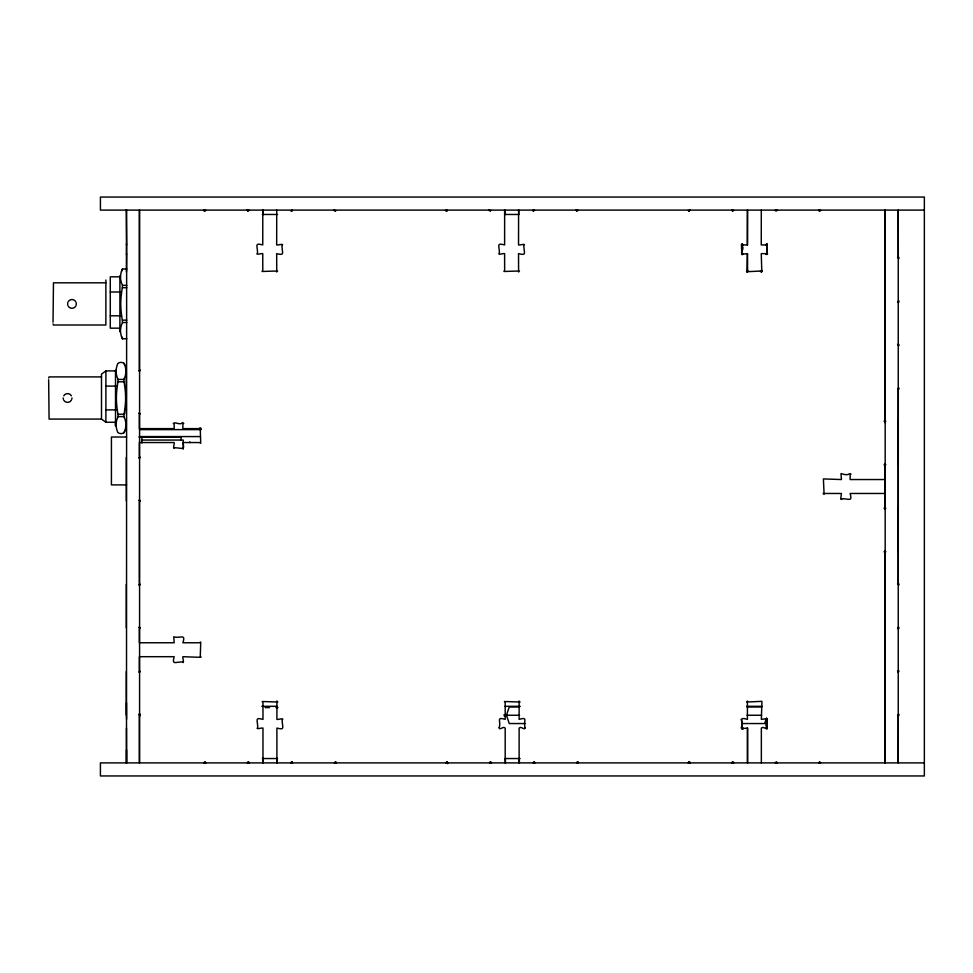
<?xml version="1.0" encoding="UTF-8"?>
<svg xmlns="http://www.w3.org/2000/svg" width="973" height="973" viewBox="0 0 973 973"><rect width="100%" height="100%" fill="white"/><g stroke="black" fill="none" stroke-linecap="round" stroke-linejoin="round"><path stroke-width="1.46" d="M115.507 422.1L115.507 425.821L115.507 370.251L115.519 371.2M119.886 328.023L119.898 331.744L119.898 276.174L119.898 277.11M126.49 702.713L126.563 719.363M126.429 271.929L126.539 253.637M126.429 254.525L126.466 244.065M126.429 211.007L126.466 209.669M126.514 749.842L126.514 762.893L126.466 728.072M262.795 210.107L262.746 244.928C254.525 242.776 257.31 245.257 257.565 252.761C254.634 255.79 262.065 253.016 262.746 253.637L262.795 270.178L262.041 271.479L275.846 271.041L276.721 271.917L277.585 271.041L276.721 270.178L276.673 253.637C284.955 255.765 282.243 253.406 281.939 245.804C284.882 242.751 277.341 245.597 276.673 244.928L276.721 210.107M263.002 214.656L263.014 210.107M504.646 210.107L504.61 244.928C496.388 242.776 499.173 245.257 499.429 252.761C496.498 255.79 503.929 253.016 504.61 253.637L504.646 270.178L503.892 271.479L517.709 271.041L518.585 271.917L519.448 271.041L518.585 270.178L518.536 253.637C526.807 255.765 524.106 253.406 523.802 245.804C526.734 242.751 519.205 245.597 518.536 244.928L518.585 210.107M504.865 214.656L504.865 210.107M518.791 214.656L518.804 210.107M747.325 244.928L747.373 210.107M747.592 210.107L747.544 244.928L743.019 244.928L742.156 244.065M761.3 210.107L761.263 244.928L765.873 244.928L766.748 244.065M885.235 509.22L885.235 506.179M885.235 494.053L885.235 478.886M885.235 466.748L885.235 463.72M885.235 422.769L885.235 419.74M897.544 257.517C899.575 255.498 898.955 260.326 898.298 258.186M897.544 388.969C899.526 390.988 899.028 386.184 898.298 388.312M897.544 344.576C899.526 342.557 899.028 347.361 898.298 345.233M898.298 301.253C899.052 299.149 899.502 303.917 897.544 301.922M898.286 714.754C899.113 712.65 899.453 717.417 897.532 715.423M898.286 672.063L898.286 671.674M898.286 628.801C898.103 624.204 900.244 630.358 897.532 628.363M898.286 584.627C899.137 586.719 899.441 581.976 897.532 583.97M898.286 583.557L898.298 388.762M898.286 715.848L898.237 762.893L898.237 210.107L898.298 257.079M126.818 269.083L122.416 268.986L121.54 271.224A68.657 34.371 0 0 0 121.564 283.179L122.513 285.332L121.71 291.997A77.001 77.001 0 0 0 121.71 315.848L122.513 322.525L121.564 324.666A68.657 34.286 0 0 0 121.54 336.585L122.403 338.823L126.818 338.726M118.134 379.409L117.332 386.086A77.001 77.001 0 0 0 117.332 409.937L118.134 416.602L117.174 418.743A68.657 34.286 0 0 0 117.161 430.674C116.991 434.554 125.006 434.688 124.836 430.662A68.657 34.286 0 0 0 124.812 418.743L123.863 416.602L124.666 409.937A77.001 77.001 0 0 0 124.666 386.086L123.863 379.409L124.812 377.269A68.657 34.371 0 0 0 124.836 365.313C124.958 361.372 117.04 361.372 117.161 365.313A68.657 34.371 0 0 0 117.174 377.269L118.134 379.409L123.863 379.409M67.709 302.773L67.709 305.048M76.222 305.048L76.222 302.773M71.844 399.137L71.99 397.993M140.221 500.864L139.358 501.74L139.358 583.569L140.221 584.432L139.577 585.284L138.604 584.87M205.303 210.338L205.218 209.669M205.522 210.338L205.437 209.669M203.783 762.893L205.315 762.139M204.038 762.893L204.439 762.139M205.498 763.124L205.412 762.455M292.362 210.338L292.277 209.669M290.842 762.893L291.316 762.285M445.999 762.893L446.656 762.139M446.254 762.893L446.473 762.285M534.213 210.338L534.128 209.669M534.432 210.338L534.347 209.669M489.869 763.331L490.185 762.139M499.137 727.853C499.818 730.796 503.26 725.627 505.194 728.072L505.194 762.893M576.284 210.338L576.369 209.669M533.058 762.893L534.372 762.054M689.893 210.338L689.808 209.669M690.112 210.338L690.027 209.669M743.238 253.637L742.764 254.257M748.468 271.041L747.155 271.893M688.215 762.893L689.529 762.054M688.47 762.893L688.872 762.139M689.93 763.124L689.699 762.285M690.149 763.124L689.529 762.139M765.654 244.928L766.517 244.089M741.353 727.853L741.754 728.826L743.031 728.692M743.287 728.072L742.8 728.692M765.909 719.375L766.347 718.609M775.274 762.893L776.977 762.285M885.831 421.212L884.956 422.087L884.092 421.212L884.956 420.348L884.956 210.107M885.831 508.271L884.956 509.134L884.092 508.271L884.956 507.395L884.956 493.469L850.134 493.469C852.275 501.715 849.867 498.967 842.302 498.687L841.864 499.441L840.672 499.125L841.426 493.469L824.885 493.469L824.022 494.345L823.146 493.469L824.022 492.593L823.401 478.923L841.426 479.543L841 473.559C843.323 474.252 847.726 475.785 849.697 473.559L850.974 474.094L850.134 475.189L850.134 479.543L884.956 479.543L884.956 465.605L884.092 464.741L884.956 463.866L885.831 464.741M534.676 763.331L534.359 762.139M525.456 723.547L509.244 723.547L506.471 715.252L509.244 706.97L519.558 706.97M766.493 718.025L764.656 723.547L742.545 723.547L741.158 719.4M247.239 209.669L247.154 210.338M247.458 209.669L247.373 210.338M248.833 210.338L247.762 210.946M249.052 210.338L247.993 210.983L247.154 210.338M334.286 209.669L334.432 210.727L335.697 210.861M334.505 209.669L334.42 210.338M205.631 763.331L205.096 762.139M489.103 209.669L489.005 210.338M489.322 209.669L489.237 210.338M490.915 210.338L490.283 210.861M292.459 763.331L292.143 762.139M534.213 210.338L533.155 210.946M534.445 210.338L533.374 210.983L532.535 210.338M576.15 209.669L576.065 210.338M577.743 210.338L576.685 210.946M577.962 210.338L576.466 210.861M447.483 763.513L447.312 762.139M447.702 763.513L447.848 762.455L446.643 762.054M690.112 210.338L688.823 210.946M499.137 727.853C501.509 721.455 495.561 716.456 505.194 719.363L505.194 702.834L504.44 701.521L518.256 701.959L519.132 701.083L519.996 701.959L519.12 702.834L519.12 719.375C528.765 716.456 522.817 721.455 525.189 727.853M731.818 209.669L731.732 210.338M732.037 209.669L731.951 210.338M733.642 210.338L732.353 210.946M742.91 254.075L747.544 253.637L747.592 270.178L746.498 271.053L747.155 271.808M762.054 271.479L762.054 270.616M762.358 271.272L761.3 271.917M818.877 209.669L819.011 210.727L820.069 210.946M819.096 209.669L819.011 210.338M820.689 210.338L819.193 210.861M741.353 727.853C743.506 721.248 737.923 716.566 747.41 719.363L747.41 702.834L746.546 701.959L747.41 701.083L748.286 701.959L761.956 701.338L761.348 719.375L767.223 718.621M742.946 728.509L747.629 728.072L747.629 762.893M776.892 763.331L776.576 762.139L775.53 762.285M126.49 763.331L126.66 210.119M121.54 271.224L122.489 269.083M123.887 432.815L124.824 430.674M138.604 413.379L139.577 412.978L140.221 413.817L139.358 414.68L139.358 428.619L174.179 428.619L174.179 424.264L173.303 423.389C175.128 421.358 180.394 425.87 182.656 422.55L183.751 423.389L182.875 424.264L182.875 428.619L199.416 428.619C199.72 426.502 202.481 429.032 200.292 429.482L200.73 443.299L199.416 442.545L182.875 442.545C185.016 450.791 182.608 448.042 175.043 447.762C172.014 450.694 174.812 443.214 174.179 442.545L139.358 442.545L139.358 456.471L140.221 457.346L139.577 458.186L138.604 457.772M138.604 500.438L139.577 500.025L140.221 500.864M138.604 627.524L139.577 627.123L140.221 627.962L139.358 628.838L139.358 642.764L174.179 642.764L173.741 636.78C180.017 638.86 186.111 633.131 182.875 642.764L199.416 642.764L200.73 642.01L200.292 655.826L201.046 657.128L199.672 657.31M138.604 714.583L139.577 714.17L140.221 715.021L139.358 715.885L139.358 762.893M747.994 271.662L760.655 271.041L761.3 271.893M577.05 762.285L576.831 763.124M732.219 762.285L731.988 763.124M897.532 671.017L899.04 671.017L898.286 672.319M205.303 210.727L204.245 210.946M292.35 210.727L291.085 210.861M446.765 210.861L447.081 209.669M447.166 210.727L445.889 210.861M776.94 210.727L775.262 210.338M766.955 245.683L767.283 244.491M766.955 254.391L766.967 245.768M247.969 762.139L247.653 763.331M335.016 762.139L334.7 763.331M533.313 762.285L534.578 762.139M741.973 727.317L741.657 728.509L742.849 728.826M819.448 762.139L819.047 763.124M116.14 370.908L105.899 370.908L101.496 374.082L101.496 419.083L105.899 422.258L116.14 422.258M205.121 210.861L203.625 210.338M733.228 210.861L731.732 210.338M742.144 244.089L741.304 244.709L741.754 245.549M742.8 254.391L741.925 254.476M291.268 762.139L292.155 762.054M446.437 762.139L447.312 762.054M577.013 762.139L578.424 762.455M732.183 762.139L733.703 762.893M126.21 210.119L126.539 244.928M291.961 210.946L290.903 210.727M335.49 210.946L334.42 210.338M446.765 210.946L445.488 210.338M490.295 210.946L489.005 210.338M689.492 210.946L688.616 210.861M742.375 244.065L741.621 245.366M742.594 254.476L741.718 254.391M766.967 254.476L765.654 253.637M247.957 762.054L249.246 762.893M291.486 762.054L292.362 762.139M741.961 727.232L742.411 723.024M490.173 762.054L491.487 762.893M688.86 762.054L689.748 762.139M819.436 762.054L820.543 762.893M924.35 210.107L100.426 210.107L100.426 197.057L924.35 197.057L924.35 775.955L100.414 775.955L100.414 762.893L924.35 762.893M262.357 214.461L277.524 214.461M504.902 214.461L518.548 214.461M120.518 276.831L110.277 276.831L110.277 328.169L120.518 328.169M105.875 282.815L53.466 282.815L53.029 322.136M122.513 285.332L126.806 285.332M122.549 287.704L126.794 287.704M110.277 292.009L120.518 292.009M110.277 315.811L120.518 315.811M122.549 320.141L126.794 320.141M122.513 322.525L126.806 322.525M101.496 376.904L49.088 376.904L48.65 377.998M118.171 381.793L123.814 381.793M105.899 386.099L116.14 386.099M105.899 409.888L116.14 409.888M118.171 414.23L123.814 414.23M118.134 416.602L123.863 416.602M101.496 419.083L49.088 419.083L48.65 379.762M139.54 429.616L201.265 429.616M139.54 436.573L200.183 436.573M126.563 437.011L111.421 437.011L111.421 484.895L126.563 484.895M138.993 437.011L181.063 437.011L181.063 440.003M141.888 440.051L183.24 440.051L183.24 449.161M261.846 706.313L277.05 706.313M505.011 706.313L520.214 706.313M746.656 706.313L761.859 706.313M746.96 706.97L761.701 706.97M265.142 707.614L269.497 707.614M276.028 707.614L278.01 707.614M504.002 714.705L506.471 714.705L506.471 715.812L504.075 715.812M506.471 715.252L519.57 715.252M747.045 715.252L761.591 715.252M262.357 758.539L277.524 758.539M504.902 758.539L520.069 758.539M775.882 210.946L776.855 209.669M766.529 244.065L767.356 244.32M766.298 254.476L767.588 253.856L766.967 252.798M761.75 270.202L761.263 253.637L765.873 253.637L766.31 254.391M761.518 271.917L760.436 271.041M747.592 271.917L746.753 271.662M767.016 727.232C763.562 724.739 769.205 720.324 766.785 718.524M138.604 671.929L139.577 672.331L140.221 671.492L139.358 670.616L139.358 656.69L174.179 656.69C172.026 664.948 174.447 662.187 182.012 661.908C185.04 664.851 182.243 657.359 182.875 656.69L199.672 657.31M733.058 762.054L731.769 763.124M490.842 762.054L489.553 763.124M335.685 762.054L334.396 763.124M767.186 252.883L767.138 244.32M742.375 244.089L743.238 244.928M741.718 245.683C745.221 247.823 740.185 252.421 741.937 254.391M767.223 727.317L767.186 718.755M578.108 762.139L576.612 763.124M335.454 762.054L336.208 762.455M248.833 762.139L247.337 763.124M741.535 245.549L741.754 254.257M688.835 210.861L688.203 210.338M761.737 270.287L762.358 270.822M576.685 210.861L576.065 210.338M204.245 210.861L203.819 210.107M767.004 727.317L767.223 728.826L765.69 728.072M733.046 762.139L733.484 762.893M490.83 762.139L491.268 762.893M335.673 762.139L336.111 762.893M746.984 271.662L747.325 253.637M578.071 762.285L578.327 762.893M138.604 370.725L139.577 371.127L140.221 370.287L139.358 369.424L139.358 210.107M248.796 762.285L249.052 762.893M121.54 336.585L122.489 338.726M123.887 363.16L124.824 365.313M820.726 762.674L819.667 762.029L818.828 763.124M885.831 551.788L884.956 550.925L884.092 551.788L884.956 552.664L884.956 762.893M767.405 727.853C766.785 730.65 763.343 725.688 761.348 728.072L761.348 762.893M525.189 727.853C524.508 730.796 521.066 725.627 519.12 728.072L519.12 762.893M63.184 397.993L63.33 399.137M139.577 713.355L139.613 716.359M898.018 421.212L898.018 464.741M898.018 508.271L898.018 551.788M885.175 210.107L885.175 762.893M747.41 728.072L747.41 762.893M519.351 758.356L519.351 762.893M505.413 758.356L505.413 762.893M277.135 758.356L277.135 762.893M276.904 762.893L276.904 728.072C285.162 730.224 282.413 727.792 282.134 720.239C285.065 717.198 277.585 720.008 276.904 719.375L276.904 702.822L277.779 701.959L276.904 701.083L276.04 701.959L262.224 701.521L262.978 702.822L262.978 719.375C254.731 717.223 257.48 719.643 257.76 727.208C254.829 730.236 262.309 727.439 262.978 728.072L262.978 762.893M263.197 758.356L263.197 762.893M189.771 441.864L189.771 442.52M141.888 437.011L141.888 442.995M139.577 210.107L139.577 762.893M126.295 370.287L126.295 413.817M126.295 457.334L126.295 500.864M126.295 584.432L126.295 627.962M126.295 671.492L126.295 715.021M105.875 280.005L105.875 325.006L53.466 325.006L53.029 323.9M105.899 370.908L105.899 422.258M75.785 306.106A4.403 4.403 0 0 1 68.159 306.106M68.159 301.703A4.403 4.403 0 0 1 75.785 301.703M71.394 400.195A4.403 4.403 0 0 1 63.768 400.195M63.768 395.792A4.403 4.403 0 0 1 71.394 395.792"/></g></svg>
